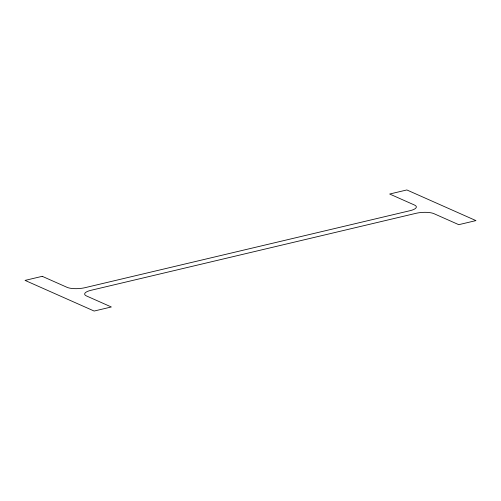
<?xml version="1.0" encoding="UTF-8"?>
<svg xmlns="http://www.w3.org/2000/svg" width="501" height="501" viewBox="0 0 501 501"><rect width="100%" height="100%" fill="white"/><g stroke="black" fill="none" stroke-linecap="round" stroke-linejoin="round"><path stroke-width="0.75" d="M42.241 276.327L25.05 280.397L94.138 311.046L111.328 306.975L86.541 295.978A13.126 3.945 -3.4 0 1 90.957 290.311L415.974 213.32A13.126 3.945 -3.4 0 1 433.972 213.676L458.759 224.673L475.95 220.603L406.862 189.954L389.672 194.025L414.459 205.022A13.126 3.945 -3.4 0 1 410.043 210.689L85.026 287.68A13.126 3.945 -3.4 0 1 67.028 287.323L42.241 276.327"/></g></svg>
